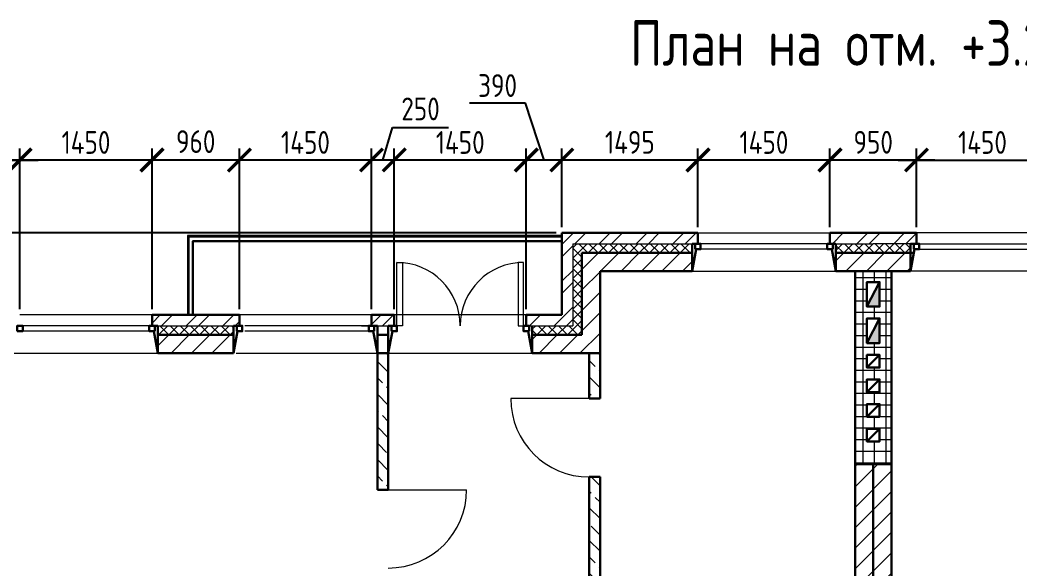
# Model space of a CAD drawing. Header units: millimetres. Extents: x -56498 to 234605, y -296269 to -29969.
# Drawn here: x 76212 to 87183, y -125870 to -119853 of the extents above; entities that cross this region are included whole.
import ezdxf
from ezdxf.enums import TextEntityAlignment as Align

# ---------------------------------------------------------------- set-up
doc = ezdxf.new("R2010")
doc.units = ezdxf.units.MM
doc.header["$LTSCALE"] = 100
doc.header["$PDMODE"] = 35
for name, color, linetype, lineweight in [('0.3', 7, 'Continuous', 30), ('Примітки 0.09', 200, 'Continuous', 9), ('Розміри 0.09', 5, 'Continuous', 9), ('Тонкі 0.18', 142, 'Continuous', 18), ('Штрихування 0.09', 253, 'Continuous', 9)]:
    doc.layers.add(name, color=color, linetype=linetype, lineweight=lineweight)
doc.styles.add('GOST 2.304', font='CS_Gost2304.shx')
doc.styles.add('SPDS', font='SPDS.shx', dxfattribs={"width": 0.9})
doc.dimstyles.new('SPDS', dxfattribs={"dimscale": 100, "dimtxt": 2.5, "dimasz": 2.5, "dimexe": 1.25, "dimexo": 0.625, "dimtad": 1, "dimrnd": 0.001, "dimtxsty": 'GOST 2.304', "dimblk": 'ARCHTICK', "dimcen": 2.5, "dimdle": 2, "dimadec": 0, "dimazin": 2, "dimtfac": 0.75, "dimtmove": 1, "dimatfit": 3, "dimfxl": 0, "dimtolj": 1, "dimarcsym": 0})
pattern_1 = [(45, (0, 0), (-202.055762724056, 202.055762724056), []), (45, (134.7039, 0), (-202.055762724056, 202.055762724056), [])]
pattern_2 = [(45, (0, 0), (-56.1266007566822, 56.12660075668221), []), (135, (0, 0), (-56.12660075668221, -56.1266007566822), [])]
pattern_3 = [(45, (0, 0), (-112.2532015133644, 112.2532015133644), [])]
pattern_4 = [(135, (0, 0), (-179.6051224213831, -179.605122421383), []), (135, (1.099764666451101e-14, 179.6052), (-179.6051224213831, -179.605122421383), [127, -63.5])]

# ---------------------------------------------------------------- blocks, each defined once
blk = doc.blocks.new('_ArchTick')
at = {"color": 0, "linetype": 'ByBlock', "const_width": 0.15}
blk.add_lwpolyline([(-0.5, -0.5), (0.5, 0.5)], dxfattribs=at)
blk = doc.blocks.new('*D169')
at = {"layer": 'Defpoints', "color": 0, "transparency": 16777216}
for p in [(76212.29159489927, -121390.3586469938), (74662.29039279306, -123090.3586469938), (76212.29159489927, -123090.3586469938)]:
    blk.add_point(p, dxfattribs=at)
at = {"layer": 'Розміри 0.09', "color": 0, "lineweight": -2, "transparency": 16777216}
for p, q in [((74662.29039279306, -123027.8586469938), (74662.29039279306, -121265.3586469938)), ((76212.29159489927, -123027.8586469938), (76212.29159489927, -121265.3586469938)), ((74462.29039279306, -121390.3586469938), (76412.29159489927, -121390.3586469938))]:
    blk.add_line(p, q, dxfattribs=at)
at = {"layer": 'Розміри 0.09', "color": 0, "lineweight": -2, "transparency": 16777216, "xscale": 250, "yscale": 250, "zscale": 250, "rotation": 180}
blk.add_blockref('_ArchTick', (74662.29039279306, -121390.3586469938), dxfattribs=at)
at = {"layer": 'Розміри 0.09', "color": 0, "lineweight": -2, "transparency": 16777216, "xscale": 250, "yscale": 250, "zscale": 250}
blk.add_blockref('_ArchTick', (76212.29159489927, -121390.3586469938), dxfattribs=at)
at = {"layer": 'Розміри 0.09', "color": 0, "transparency": 16777216, "insert": (75437.29099384617, -121197.6809774641), "char_height": 250, "attachment_point": 5, "style": 'GOST 2.304'}
blk.add_mtext('\\A1;1550', dxfattribs=at)
blk = doc.blocks.new('*D171')
at = {"layer": 'Defpoints', "color": 0, "transparency": 16777216}
for p in [(76212.29159489927, -121390.3586469938), (76212.29159489927, -123090.3586469938), (77662.2944782494, -123090.3586469938)]:
    blk.add_point(p, dxfattribs=at)
at = {"layer": 'Розміри 0.09', "color": 0, "lineweight": -2, "transparency": 16777216}
for p, q in [((76212.29159489927, -123027.8586469938), (76212.29159489927, -121265.3586469938)), ((77662.2944782494, -123027.8586469938), (77662.2944782494, -121265.3586469938)), ((77862.2944782494, -121390.3586469938), (76012.29159489927, -121390.3586469938))]:
    blk.add_line(p, q, dxfattribs=at)
at = {"layer": 'Розміри 0.09', "color": 0, "lineweight": -2, "transparency": 16777216, "xscale": 250, "yscale": 250, "zscale": 250, "rotation": 180}
blk.add_blockref('_ArchTick', (76212.29159489927, -121390.3586469938), dxfattribs=at)
at = {"layer": 'Розміри 0.09', "color": 0, "lineweight": -2, "transparency": 16777216, "xscale": 250, "yscale": 250, "zscale": 250}
blk.add_blockref('_ArchTick', (77662.2944782494, -121390.3586469938), dxfattribs=at)
at = {"layer": 'Розміри 0.09', "color": 0, "transparency": 16777216, "insert": (76937.29303657434, -121197.6809774641), "char_height": 250, "attachment_point": 5, "style": 'GOST 2.304'}
blk.add_mtext('\\A1;1450', dxfattribs=at)
blk = doc.blocks.new('*D172')
at = {"layer": 'Defpoints', "color": 0, "transparency": 16777216}
for p in [(83657.2908847507, -121390.3586469938), (83657.2908847507, -122190.3586469938), (85107.29088475068, -122190.3586469939)]:
    blk.add_point(p, dxfattribs=at)
at = {"layer": 'Розміри 0.09', "color": 0, "lineweight": -2, "transparency": 16777216}
for p, q in [((83657.2908847507, -122127.8586469938), (83657.2908847507, -121265.3586469938)), ((85107.29088475068, -122127.8586469939), (85107.29088475068, -121265.3586469938)), ((85307.29088475068, -121390.3586469938), (83457.2908847507, -121390.3586469938))]:
    blk.add_line(p, q, dxfattribs=at)
at = {"layer": 'Розміри 0.09', "color": 0, "lineweight": -2, "transparency": 16777216, "xscale": 250, "yscale": 250, "zscale": 250, "rotation": 180}
blk.add_blockref('_ArchTick', (83657.2908847507, -121390.3586469938), dxfattribs=at)
at = {"layer": 'Розміри 0.09', "color": 0, "lineweight": -2, "transparency": 16777216, "xscale": 250, "yscale": 250, "zscale": 250}
blk.add_blockref('_ArchTick', (85107.29088475068, -121390.3586469938), dxfattribs=at)
at = {"layer": 'Розміри 0.09', "color": 0, "transparency": 16777216, "insert": (84382.29088475069, -121197.6809774641), "char_height": 250, "attachment_point": 5, "style": 'GOST 2.304'}
blk.add_mtext('\\A1;1450', dxfattribs=at)
blk = doc.blocks.new('*D173')
at = {"layer": 'Defpoints', "color": 0, "transparency": 16777216}
for p in [(78622.288874962, -121390.3586469938), (78622.288874962, -123090.3586469938), (80072.288874962, -123090.3586469938)]:
    blk.add_point(p, dxfattribs=at)
at = {"layer": 'Розміри 0.09', "color": 0, "lineweight": -2, "transparency": 16777216}
for p, q in [((78622.288874962, -123027.8586469938), (78622.288874962, -121265.3586469938)), ((80072.288874962, -123027.8586469938), (80072.288874962, -121265.3586469938)), ((80272.288874962, -121390.3586469938), (78422.288874962, -121390.3586469938))]:
    blk.add_line(p, q, dxfattribs=at)
at = {"layer": 'Розміри 0.09', "color": 0, "lineweight": -2, "transparency": 16777216, "xscale": 250, "yscale": 250, "zscale": 250, "rotation": 180}
blk.add_blockref('_ArchTick', (78622.288874962, -121390.3586469938), dxfattribs=at)
at = {"layer": 'Розміри 0.09', "color": 0, "lineweight": -2, "transparency": 16777216, "xscale": 250, "yscale": 250, "zscale": 250}
blk.add_blockref('_ArchTick', (80072.288874962, -121390.3586469938), dxfattribs=at)
at = {"layer": 'Розміри 0.09', "color": 0, "transparency": 16777216, "insert": (79347.288874962, -121197.6809774641), "char_height": 250, "attachment_point": 5, "style": 'GOST 2.304'}
blk.add_mtext('\\A1;1450', dxfattribs=at)
blk = doc.blocks.new('*D174')
at = {"layer": 'Defpoints', "color": 0, "transparency": 16777216}
for p in [(80322.290392793, -121390.3586469938), (80322.290392793, -123090.3586469938), (81772.29039279303, -123090.3586469938)]:
    blk.add_point(p, dxfattribs=at)
at = {"layer": 'Розміри 0.09', "color": 0, "lineweight": -2, "transparency": 16777216}
for p, q in [((80322.290392793, -123027.8586469938), (80322.290392793, -121265.3586469938)), ((81772.29039279303, -123027.8586469938), (81772.29039279303, -121265.3586469938)), ((81972.29039279303, -121390.3586469938), (80122.290392793, -121390.3586469938))]:
    blk.add_line(p, q, dxfattribs=at)
at = {"layer": 'Розміри 0.09', "color": 0, "lineweight": -2, "transparency": 16777216, "xscale": 250, "yscale": 250, "zscale": 250, "rotation": 180}
blk.add_blockref('_ArchTick', (80322.290392793, -121390.3586469938), dxfattribs=at)
at = {"layer": 'Розміри 0.09', "color": 0, "lineweight": -2, "transparency": 16777216, "xscale": 250, "yscale": 250, "zscale": 250}
blk.add_blockref('_ArchTick', (81772.29039279303, -121390.3586469938), dxfattribs=at)
at = {"layer": 'Розміри 0.09', "color": 0, "transparency": 16777216, "insert": (81047.29039279302, -121197.6809774641), "char_height": 250, "attachment_point": 5, "style": 'GOST 2.304'}
blk.add_mtext('\\A1;1450', dxfattribs=at)
blk = doc.blocks.new('*D175')
at = {"layer": 'Defpoints', "color": 0, "transparency": 16777216}
for p in [(82162.29039279306, -121390.3586469938), (82162.29039279306, -122190.3586469938), (83657.2908847507, -122190.3586469938)]:
    blk.add_point(p, dxfattribs=at)
at = {"layer": 'Розміри 0.09', "color": 0, "lineweight": -2, "transparency": 16777216}
for p, q in [((82162.29039279306, -122127.8586469938), (82162.29039279306, -121265.3586469938)), ((83657.2908847507, -122127.8586469938), (83657.2908847507, -121265.3586469938)), ((83857.2908847507, -121390.3586469938), (81962.29039279306, -121390.3586469938))]:
    blk.add_line(p, q, dxfattribs=at)
at = {"layer": 'Розміри 0.09', "color": 0, "lineweight": -2, "transparency": 16777216, "xscale": 250, "yscale": 250, "zscale": 250, "rotation": 180}
blk.add_blockref('_ArchTick', (82162.29039279306, -121390.3586469938), dxfattribs=at)
at = {"layer": 'Розміри 0.09', "color": 0, "lineweight": -2, "transparency": 16777216, "xscale": 250, "yscale": 250, "zscale": 250}
blk.add_blockref('_ArchTick', (83657.2908847507, -121390.3586469938), dxfattribs=at)
at = {"layer": 'Розміри 0.09', "color": 0, "transparency": 16777216, "insert": (82909.79063877188, -121195.6243950253), "char_height": 250, "attachment_point": 5, "style": 'GOST 2.304'}
blk.add_mtext('\\A1;1495', dxfattribs=at)
blk = doc.blocks.new('*D176')
at = {"layer": 'Defpoints', "color": 0, "transparency": 16777216}
for p in [(81772.29039279303, -121390.3586469938), (82162.29039279306, -122190.3586469938), (81772.29039279303, -123090.3586469938)]:
    blk.add_point(p, dxfattribs=at)
at = {"layer": 'Розміри 0.09', "color": 0, "lineweight": -2, "transparency": 16777216}
for p, q in [((81763.10385478822, -120767.5609107733), (81150.60385478822, -120767.5609107733)), ((81967.29039279305, -121390.3586469938), (81763.10385478822, -120767.5609107733)), ((81772.29039279303, -123027.8586469938), (81772.29039279303, -121265.3586469938)), ((82162.29039279306, -122127.8586469938), (82162.29039279306, -121265.3586469938)), ((82362.29039279306, -121390.3586469938), (81572.29039279303, -121390.3586469938))]:
    blk.add_line(p, q, dxfattribs=at)
at = {"layer": 'Розміри 0.09', "color": 0, "lineweight": -2, "transparency": 16777216, "xscale": 250, "yscale": 250, "zscale": 250, "rotation": 180}
blk.add_blockref('_ArchTick', (81772.29039279303, -121390.3586469938), dxfattribs=at)
at = {"layer": 'Розміри 0.09', "color": 0, "lineweight": -2, "transparency": 16777216, "xscale": 250, "yscale": 250, "zscale": 250}
blk.add_blockref('_ArchTick', (82162.29039279306, -121390.3586469938), dxfattribs=at)
at = {"layer": 'Розміри 0.09', "color": 0, "transparency": 16777216, "insert": (81456.85385478822, -120572.8266588048), "char_height": 250, "attachment_point": 5, "style": 'GOST 2.304'}
blk.add_mtext('\\A1;390', dxfattribs=at)
blk = doc.blocks.new('*D177')
at = {"layer": 'Defpoints', "color": 0, "transparency": 16777216}
for p in [(77662.2944782494, -121390.3586469938), (77662.2944782494, -123090.3586469938), (78622.288874962, -123090.3586469938)]:
    blk.add_point(p, dxfattribs=at)
at = {"layer": 'Розміри 0.09', "color": 0, "lineweight": -2, "transparency": 16777216}
for p, q in [((77662.2944782494, -123027.8586469938), (77662.2944782494, -121265.3586469938)), ((78622.288874962, -123027.8586469938), (78622.288874962, -121265.3586469938)), ((78822.288874962, -121390.3586469938), (77462.2944782494, -121390.3586469938))]:
    blk.add_line(p, q, dxfattribs=at)
at = {"layer": 'Розміри 0.09', "color": 0, "lineweight": -2, "transparency": 16777216, "xscale": 250, "yscale": 250, "zscale": 250, "rotation": 180}
blk.add_blockref('_ArchTick', (77662.2944782494, -121390.3586469938), dxfattribs=at)
at = {"layer": 'Розміри 0.09', "color": 0, "lineweight": -2, "transparency": 16777216, "xscale": 250, "yscale": 250, "zscale": 250}
blk.add_blockref('_ArchTick', (78622.288874962, -121390.3586469938), dxfattribs=at)
at = {"layer": 'Розміри 0.09', "color": 0, "transparency": 16777216, "insert": (78142.2916766057, -121188.3901430567), "char_height": 250, "attachment_point": 5, "style": 'GOST 2.304'}
blk.add_mtext('\\A1;960', dxfattribs=at)
blk = doc.blocks.new('*D180')
at = {"layer": 'Defpoints', "color": 0, "transparency": 16777216}
for p in [(73223.290392793, -122190.3586469938), (82162.29039279306, -122190.3586469938), (74662.29039279306, -123090.3586469938)]:
    blk.add_point(p, dxfattribs=at)
at = {"layer": 'Розміри 0.09', "color": 0, "lineweight": -2, "transparency": 16777216}
for p, q in [((73223.290392793, -123290.3586469938), (73223.290392793, -121990.3586469938)), ((82099.79039279306, -122190.3586469938), (73098.290392793, -122190.3586469938)), ((74599.79039279306, -123090.3586469938), (73098.290392793, -123090.3586469938))]:
    blk.add_line(p, q, dxfattribs=at)
at = {"layer": 'Розміри 0.09', "color": 0, "lineweight": -2, "transparency": 16777216, "xscale": 250, "yscale": 250, "zscale": 250}
for p, rotation in [((73223.290392793, -122190.3586469938), 90), ((73223.290392793, -123090.3586469938), 270)]:
    blk.add_blockref('_ArchTick', p, dxfattribs=dict(at, rotation=rotation))
at = {"layer": 'Розміри 0.09', "color": 0, "transparency": 16777216, "insert": (73028.55614082451, -122640.3586469937), "char_height": 250, "attachment_point": 5, "rotation": 90, "style": 'GOST 2.304'}
blk.add_mtext('\\A1;900', dxfattribs=at)
blk = doc.blocks.new('*D187')
at = {"layer": 'Defpoints', "color": 0, "transparency": 16777216}
for p in [(85107.29088475068, -121390.3586469938), (85107.29088475068, -122190.3586469939), (86057.28990083539, -122190.3586469938)]:
    blk.add_point(p, dxfattribs=at)
at = {"layer": 'Розміри 0.09', "color": 0, "lineweight": -2, "transparency": 16777216}
for p, q in [((85107.29088475068, -122127.8586469939), (85107.29088475068, -121265.3586469938)), ((86057.28990083539, -122127.8586469938), (86057.28990083539, -121265.3586469938)), ((86257.28990083539, -121390.3586469938), (84907.29088475068, -121390.3586469938))]:
    blk.add_line(p, q, dxfattribs=at)
at = {"layer": 'Розміри 0.09', "color": 0, "lineweight": -2, "transparency": 16777216, "xscale": 250, "yscale": 250, "zscale": 250, "rotation": 180}
blk.add_blockref('_ArchTick', (85107.29088475068, -121390.3586469938), dxfattribs=at)
at = {"layer": 'Розміри 0.09', "color": 0, "lineweight": -2, "transparency": 16777216, "xscale": 250, "yscale": 250, "zscale": 250}
blk.add_blockref('_ArchTick', (86057.28990083539, -121390.3586469938), dxfattribs=at)
at = {"layer": 'Розміри 0.09', "color": 0, "transparency": 16777216, "insert": (85582.29039279303, -121195.6243950253), "char_height": 250, "attachment_point": 5, "style": 'GOST 2.304'}
blk.add_mtext('\\A1;950', dxfattribs=at)
blk = doc.blocks.new('*D142')
at = {"layer": 'Defpoints', "color": 0, "transparency": 16777216}
for p in [(80072.288874962, -121390.3586469938), (80072.288874962, -123090.3586469938), (80322.290392793, -123090.3586469938)]:
    blk.add_point(p, dxfattribs=at)
at = {"layer": 'Розміри 0.09', "color": 0, "lineweight": -2, "transparency": 16777216}
for p, q in [((80197.2896338775, -121390.3586469938), (80304.87270835845, -121031.7483987239)), ((80304.87270835845, -121031.7483987239), (80917.37270835845, -121031.7483987239)), ((80072.288874962, -123027.8586469938), (80072.288874962, -121265.3586469938)), ((80322.290392793, -123027.8586469938), (80322.290392793, -121265.3586469938)), ((80522.290392793, -121390.3586469938), (79872.288874962, -121390.3586469938))]:
    blk.add_line(p, q, dxfattribs=at)
at = {"layer": 'Розміри 0.09', "color": 0, "lineweight": -2, "transparency": 16777216, "xscale": 250, "yscale": 250, "zscale": 250, "rotation": 180}
blk.add_blockref('_ArchTick', (80072.288874962, -121390.3586469938), dxfattribs=at)
at = {"layer": 'Розміри 0.09', "color": 0, "lineweight": -2, "transparency": 16777216, "xscale": 250, "yscale": 250, "zscale": 250}
blk.add_blockref('_ArchTick', (80322.290392793, -121390.3586469938), dxfattribs=at)
at = {"layer": 'Розміри 0.09', "color": 0, "transparency": 16777216, "insert": (80611.12270835845, -120829.3881504541), "char_height": 250, "attachment_point": 5, "style": 'GOST 2.304'}
blk.add_mtext('\\A1;250', dxfattribs=at)
blk = doc.blocks.new('*D141')
at = {"layer": 'Defpoints', "color": 0, "transparency": 16777216}
for p in [(87507.28990083536, -121390.3586469938), (86057.28990083539, -122190.3586469939), (87507.28990083536, -122190.3586469938)]:
    blk.add_point(p, dxfattribs=at)
at = {"layer": 'Розміри 0.09', "color": 0, "lineweight": -2, "transparency": 16777216}
for p, q in [((86057.28990083539, -122127.8586469939), (86057.28990083539, -121265.3586469938)), ((87507.28990083536, -122127.8586469938), (87507.28990083536, -121265.3586469938)), ((85857.28990083539, -121390.3586469938), (87707.28990083536, -121390.3586469938))]:
    blk.add_line(p, q, dxfattribs=at)
at = {"layer": 'Розміри 0.09', "color": 0, "lineweight": -2, "transparency": 16777216, "xscale": 250, "yscale": 250, "zscale": 250, "rotation": 180}
blk.add_blockref('_ArchTick', (86057.28990083539, -121390.3586469938), dxfattribs=at)
at = {"layer": 'Розміри 0.09', "color": 0, "lineweight": -2, "transparency": 16777216, "xscale": 250, "yscale": 250, "zscale": 250}
blk.add_blockref('_ArchTick', (87507.28990083536, -121390.3586469938), dxfattribs=at)
at = {"layer": 'Розміри 0.09', "color": 0, "transparency": 16777216, "insert": (86782.28990083537, -121197.6809774641), "char_height": 250, "attachment_point": 5, "style": 'GOST 2.304'}
blk.add_mtext('\\A1;1450', dxfattribs=at)

msp = doc.modelspace()

# ---------------------------------------------------------------- hatches: boundary and pattern name
at = {"layer": '0.3'}
h = msp.add_hatch(color=256, dxfattribs=at)
h.paths.add_polyline_path([(85652.29039261333, -122730.3586469938), (85582.29039279303, -122865.3586466472), (85582.29039279303, -123000.3586469938), (85652.29039261333, -123000.3586469938)])
h.paths.add_polyline_path([(85582.29039279305, -122865.3586466472), (85512.29039261333, -123000.3586469938), (85582.29039279303, -123000.3586469938)])
h = msp.add_hatch(color=256, dxfattribs=at)
h.paths.add_polyline_path([(85652.29039261333, -123130.3586469938), (85582.29039279303, -123265.3586466472), (85582.29039279303, -123400.3586469938), (85652.29039261333, -123400.3586469938)])
h.paths.add_polyline_path([(85582.29039279305, -123265.3586466472), (85512.29039261333, -123400.3586469938), (85582.29039279303, -123400.3586469938)])
at = {"layer": 'Штрихування 0.09'}
h = msp.add_hatch(dxfattribs=at)
h.set_pattern_fill('ANSI32', color=256, scale=30, style=0)
h.set_pattern_definition(pattern_1)
h.paths.add_polyline_path([(82282.29039279303, -122310.3586469938), (83592.29088475076, -122310.3586469938), (83657.2908847507, -122310.3586469938), (83657.2908847507, -122190.3586469937), (82162.29039279307, -122190.3586469938), (82162.29039279303, -123090.3586469938), (81772.29039279303, -123090.3586469938), (81772.29039279303, -123210.3586469938), (81802.29039279303, -123210.3586469938), (82282.29039279303, -123210.3586469938)])
h = msp.add_hatch(dxfattribs=at)
h.set_pattern_fill('ANSI32', color=256, scale=30, style=0)
h.set_pattern_definition(pattern_1)
h.paths.add_polyline_path([(86057.28990083539, -122190.3586469938), (85582.29039279303, -122190.3586469938), (85107.29088475068, -122190.3586469938), (85107.29088475068, -122310.3586469938), (85137.2908847507, -122310.3586469938), (85172.29088475068, -122310.3586469938), (85582.29039279303, -122310.3586469938), (86057.28990083539, -122310.3586469938)])
h = msp.add_hatch(dxfattribs=at)
h.set_pattern_fill('ANSI37', color=256, scale=25, style=0)
h.set_pattern_definition(pattern_2)
h.paths.add_polyline_path([(82382.29039279302, -122410.3586469938), (83592.29088475075, -122410.3586469938), (83592.29088475078, -122310.3586469938), (82282.29039279303, -122310.3586469937), (82282.29039279303, -123210.3586469938), (81837.29039278986, -123210.3586469937), (81837.29039278987, -123310.3586469938), (82382.290392793, -123310.3586469938)])
h = msp.add_hatch(dxfattribs=at)
h.set_pattern_fill('ANSI37', color=256, scale=25, style=0)
h.set_pattern_definition(pattern_2)
h.paths.add_polyline_path([(85992.2899008354, -122310.3586469938), (85582.29039279303, -122310.3586469938), (85172.29088475068, -122310.3586469938), (85172.29088475068, -122410.3586469937), (85582.29039279303, -122410.3586469938), (85992.28990083539, -122410.3586469937)])
h = msp.add_hatch(dxfattribs=at)
h.set_pattern_fill('ANSI31', color=256, scale=50, style=0)
h.set_pattern_definition(pattern_3)
h.paths.add_polyline_path([(82582.29039279303, -122610.3586469938), (83592.2908847507, -122610.3586469938), (83592.29088475075, -122410.3586469938), (82382.29039279303, -122410.3586469938), (82382.29039279302, -123310.3586469938), (81837.29039278986, -123310.3586469938), (81837.29039278984, -123510.3586469938), (82582.29039279303, -123510.3586469938)])
h = msp.add_hatch(dxfattribs=at)
h.set_pattern_fill('ANSI31', color=256, scale=50, style=0)
h.set_pattern_definition(pattern_3)
h.paths.add_polyline_path([(85992.28990083539, -122410.3586469938), (85582.29039279303, -122410.3586469938), (85172.29088475068, -122410.3586469937), (85172.29088475066, -122610.3586469938), (85382.290392793, -122610.3586469938), (85782.29039279303, -122610.3586469938), (85992.2899008354, -122610.3586469938)])
h = msp.add_hatch(dxfattribs=at)
h.set_pattern_fill('NET', color=256, scale=40, style=0)
h.set_pattern_definition([(0, (0, 0), (0, 127), []), (90, (0, 0), (-127, 7.776507174585691e-15), [])])
h.paths.add_polyline_path([(85782.29039279303, -122610.3586469938), (85382.29039279303, -122610.3586469937), (85382.29039279303, -124730.3586469938), (85782.29039279303, -124730.3586469937)])
h.paths.add_polyline_path([(85652.29039261336, -123400.3586469938), (85512.29039261333, -123400.3586469938), (85512.29039261333, -123130.3586469938), (85652.29039261333, -123130.3586469938)], flags=16)
h.paths.add_polyline_path([(85652.29039261333, -123530.3586469938), (85652.29039261333, -123670.3586469938), (85512.29039261333, -123670.3586469938), (85512.29039261333, -123530.3586469938)], flags=16)
h.paths.add_polyline_path([(85652.29039261333, -123800.3586469938), (85652.29039261333, -123940.3586469938), (85512.29039261333, -123940.3586469938), (85512.29039261333, -123800.3586469938)], flags=16)
h.paths.add_polyline_path([(85652.29039261331, -123000.3586469938), (85512.29039261333, -123000.3586469938), (85512.29039261333, -122730.3586469938), (85652.29039261333, -122730.3586469938)], flags=16)
h.paths.add_polyline_path([(85652.29039261333, -124070.3586469938), (85652.29039261333, -124210.3586469938), (85512.29039261333, -124210.3586469938), (85512.29039261333, -124070.3586469938)], flags=16)
h.paths.add_polyline_path([(85652.29039261333, -124340.3586469936), (85652.29039261333, -124480.3586469938), (85512.29039261333, -124480.3586469938), (85512.29039261333, -124340.3586469938)], flags=16)
h = msp.add_hatch(dxfattribs=at)
h.set_pattern_fill('ANSI32', color=256, scale=30, style=0)
h.set_pattern_definition(pattern_1)
h.paths.add_polyline_path([(78622.288874962, -123090.3586469938), (77662.2944782494, -123090.3586469938), (77662.2944782494, -123210.3586469938), (77692.29447824943, -123210.3586469938), (77727.2944782494, -123210.3586469938), (78602.290392793, -123210.3586469938), (78622.28887496202, -123210.3586469938)])
h = msp.add_hatch(dxfattribs=at)
h.set_pattern_fill('ANSI32', color=256, scale=30, style=0)
h.set_pattern_definition(pattern_1)
h.paths.add_polyline_path([(80322.290392793, -123090.3586469938), (80072.288874962, -123090.3586469938), (80072.28887496202, -123210.3586469938), (80102.288874962, -123210.3586469938), (80137.288874962, -123210.3586469938), (80322.290392793, -123210.3586469938)])
h = msp.add_hatch(dxfattribs=at)
h.set_pattern_fill('ANSI37', color=256, scale=25, style=0)
h.set_pattern_definition(pattern_2)
h.paths.add_polyline_path([(78557.28887496203, -123210.3586469938), (77727.2944782494, -123210.3586469938), (77727.2944782494, -123310.3586469938), (78557.28887496202, -123310.3586469937)])
h = msp.add_hatch(dxfattribs=at)
h.set_pattern_fill('ANSI31', color=256, scale=50, style=0)
h.set_pattern_definition(pattern_3)
h.paths.add_polyline_path([(78557.28887496202, -123310.3586469937), (77727.2944782494, -123310.3586469937), (77727.2944782494, -123510.3586469938), (78557.288874962, -123510.3586469938)])
h = msp.add_hatch(dxfattribs=at)
h.set_pattern_fill('ANSI33', color=256, scale=40, angle=90, style=0)
h.set_pattern_definition(pattern_4)
h.paths.add_polyline_path([(80257.25874094435, -123510.3586469937), (80137.25874094534, -123510.3586469937), (80137.25874094518, -125010.3586469937), (80257.25874094469, -125010.3586469937)])
h = msp.add_hatch(dxfattribs=at)
h.set_pattern_fill('ANSI33', color=256, scale=40, angle=90, style=0)
h.set_pattern_definition(pattern_4)
h.paths.add_polyline_path([(82582.2587409444, -123510.3586469938), (82462.25874094537, -123510.3586469938), (82462.25874094533, -124010.3586469938), (82582.26300669218, -124010.3586469938)])
h = msp.add_hatch(dxfattribs=at)
h.set_pattern_fill('ANSI31', color=256, scale=50, style=0)
h.set_pattern_definition(pattern_3)
h.paths.add_polyline_path([(85782.29039279303, -124730.3586469937), (85582.29039279303, -124730.3586469938), (85582.29039279302, -126520.3586469936), (85782.29039279303, -126520.3586469937)])
h.paths.add_polyline_path([(85582.29039279303, -124730.3586469938), (85382.29039279303, -124730.3586469937), (85382.29039279303, -126520.3586469936), (85582.29039279303, -126520.3586469937)])
h = msp.add_hatch(dxfattribs=at)
h.set_pattern_fill('ANSI33', color=256, scale=40, angle=90, style=0)
h.set_pattern_definition(pattern_4)
h.paths.add_polyline_path([(85382.29039279303, -127220.3586469937), (84518.29039279296, -127220.3586469937), (84491.29039279293, -127310.3586469938), (85382.29039279303, -127310.3586469938)])
h.paths.add_polyline_path([(85382.29039279303, -127310.3586469938), (84491.29039279294, -127310.3586469938), (84485.29039279296, -127330.3586469937), (85382.29039279303, -127330.3586469938)])
h.paths.add_polyline_path([(84491.29039279296, -127310.3586469938), (84341.29039279296, -127310.3586469938), (84332.29039279296, -127340.3586469938), (84482.29039279293, -127340.3586469938)])
h.paths.add_polyline_path([(84518.29039279296, -127220.3586469938), (84368.29039279296, -127220.3586469938), (84341.29039279294, -127310.3586469937), (84491.29039279294, -127310.3586469937)])
h.paths.add_polyline_path([(82582.27034377845, -124870.3586469938), (82462.25874094524, -124870.3586469938), (82462.258740945, -126940.3269951454), (82852.29039279322, -127330.3586469936), (84335.29039279296, -127330.3586469937), (84368.29039279296, -127220.3586469937), (82911.9960202783, -127220.3586469939), (82582.28757988712, -126890.6502066027)])

# ---------------------------------------------------------------- linework, layer by layer
at = {"layer": '0.3'}
for p, q in [((82162.29039279306, -122190.3586469938), (82162.29039279303, -123090.3586469938)), ((82162.29039279306, -122190.3586469938), (83657.29088475068, -122190.3586469938)), ((83657.2908847507, -122190.3586469938), (83657.2908847507, -122310.3586469938)), ((85107.2908847507, -122190.3586469938), (85582.29039279303, -122190.3586469938)), ((85107.29088475068, -122190.3586469938), (85107.29088475068, -122310.3586469938)), ((86057.28990083539, -122190.3586469938), (85582.29039279303, -122190.3586469938)), ((86057.28990083539, -122190.3586469938), (86057.28990083539, -122310.3586469938)), ((83592.2908847507, -122610.3586469938), (83592.29088475076, -122310.3586469938)), ((83592.2908847507, -122310.3586469938), (83657.2908847507, -122310.3586469938)), ((85172.29088475068, -122310.3586469938), (85107.2908847507, -122310.3586469938)), ((85172.29088475068, -122610.3586469937), (85172.29088475068, -122310.3586469938)), ((85992.28990083539, -122610.3586469937), (85992.28990083539, -122310.3586469938)), ((85992.28990083539, -122310.3586469938), (86057.28990083536, -122310.3586469938)), ((82382.29039279303, -122410.3586469938), (82382.290392793, -123310.3586469938)), ((82382.29039279303, -122410.3586469938), (83592.29088475076, -122410.3586469938)), ((83637.2908847507, -122370.3586469938), (83592.2908847507, -122610.3586469938)), ((85127.2908847507, -122370.3586469938), (85172.29088475068, -122610.3586469937)), ((85172.3162787812, -122410.3586469937), (85582.29039279303, -122410.3586469938)), ((86029.78990083536, -122410.3586469938), (85582.29039279303, -122410.3586469938)), ((86037.28990083536, -122370.3586469938), (85992.28990083539, -122610.3586469937)), ((82582.29039279303, -122610.3586469938), (82582.29039279303, -123510.3586469938)), ((82582.29039279303, -122610.3586469938), (83592.29088475074, -122610.3586469938)), ((85172.31627878123, -122610.3586469938), (85382.290392793, -122610.3586469938)), ((85382.29039279303, -129410.3586469938), (85382.29039279303, -122610.3586469938)), ((85782.29039279303, -122610.3586469938), (85382.29039279303, -122610.3586469938)), ((85782.29039279303, -129410.3586469938), (85782.29039279303, -122610.3586469938)), ((85992.28990083536, -122610.3586469938), (85782.29039279306, -122610.3586469938)), ((77662.2944782494, -123090.3586469938), (78622.288874962, -123090.3586469938)), ((77662.2944782494, -123090.3586469938), (77662.2944782494, -123210.3586469938)), ((78622.288874962, -123090.3586469938), (78622.288874962, -123210.3586469938)), ((80072.288874962, -123090.3586469938), (80322.290392793, -123090.3586469938)), ((80072.288874962, -123090.3586469938), (80072.288874962, -123210.3586469938)), ((80322.290392793, -123090.3586469938), (80322.290392793, -123210.3586469938)), ((81772.29039279303, -123090.3586469938), (81772.29039279303, -123210.3586469938)), ((81772.29039279303, -123090.3586469938), (82162.29039279303, -123090.3586469938)), ((77727.2944782494, -123210.3586469938), (77662.29447824943, -123210.3586469938)), ((77682.29447824943, -123270.3586469938), (77727.2944782494, -123510.3586469938)), ((77727.2944782494, -123510.3586469938), (77727.2944782494, -123210.3586469938)), ((77727.2944782494, -123310.3586469938), (78557.28887496202, -123310.3586469937)), ((78557.288874962, -123510.3586469938), (78557.28887496203, -123210.3586469938)), ((78557.288874962, -123210.3586469938), (78622.288874962, -123210.3586469938)), ((78602.288874962, -123270.3586469938), (78557.288874962, -123510.3586469938)), ((80137.288874962, -123210.3586469938), (80072.288874962, -123210.3586469938)), ((80092.288874962, -123270.3586469938), (80137.288874962, -123510.3586469938)), ((80137.288874962, -123510.3586469938), (80137.288874962, -123210.3586469938)), ((80137.288874962, -123310.3586469937), (80257.25874094128, -123310.3586469936)), ((80257.290392793, -123510.3586469937), (80257.29039279303, -123210.3586469937)), ((80257.290392793, -123210.3586469938), (80322.290392793, -123210.3586469938)), ((80302.290392793, -123270.3586469938), (80257.290392793, -123510.3586469937)), ((81792.29039278989, -123270.3586469938), (81837.29039278989, -123510.3586469937)), ((81837.29039278986, -123510.3586469937), (81837.29039278986, -123210.3586469938)), ((81837.29039278986, -123310.3586469938), (82382.290392793, -123310.3586469938)), ((77727.2944782494, -123510.3586469938), (78557.28887496199, -123510.3586469938)), ((80137.2587409452, -125010.3586469937), (80137.25874094534, -123510.3586469938)), ((80137.28887496202, -123510.3586469937), (80257.25874094125, -123510.3586469937)), ((80257.25874094469, -125010.3586469937), (80257.25874094435, -123510.3586469938)), ((81837.29039278986, -123510.3586469938), (82582.29039279303, -123510.3586469938)), ((82462.25874094531, -124010.3586469938), (82462.25874094537, -123510.3586469938)), ((82582.2630066922, -124010.3586469938), (82582.25874094438, -123510.3586469938)), ((82462.25874094537, -124010.3586469938), (82582.25874094549, -124010.3586469938)), ((85382.29039279303, -124730.3586469938), (85782.29039279303, -124730.3586469938)), ((85582.29039279303, -126520.3586469936), (85582.29039279303, -124730.3586469938)), ((82462.258740945, -126940.3269951454), (82462.25874094522, -124870.3586469938)), ((82462.25874094534, -124870.3586469938), (82582.25874094546, -124870.3586469938)), ((82582.28757988714, -126890.6502066028), (82582.27034377845, -124870.3586469153)), ((80137.25874094114, -125010.3586469937), (80257.25874094125, -125010.3586469937))]:
    msp.add_line(p, q, dxfattribs=at)
for points in [[(82162.29039279305, -122230.3586469938), (78062.29039279305, -122230.3586469938), (78062.29039279305, -123090.3586469938)], [(82162.29039279305, -122280.3586469938), (78112.29039279305, -122280.3586469938), (78112.29039279305, -123090.3586469938)], [(85512.29039261333, -123000.3586469938), (85512.29039261333, -122730.3586469938), (85652.29039261333, -122730.3586469938), (85512.29039261333, -123000.3586469938), (85652.29039261333, -123000.3586469938), (85652.29039261333, -122730.3586469938)], [(85512.29039261333, -123400.3586469938), (85512.29039261333, -123130.3586469938), (85652.29039261333, -123130.3586469938), (85512.29039261333, -123400.3586469938), (85652.29039261333, -123400.3586469938), (85652.29039261333, -123130.3586469938)], [(85512.29039261333, -123670.3586469938), (85512.29039261333, -123530.3586469938), (85652.29039261333, -123530.3586469938), (85512.29039261333, -123670.3586469938), (85652.29039261333, -123670.3586469938), (85652.29039261333, -123530.3586469938)], [(85512.29039261333, -123940.3586469938), (85512.29039261333, -123800.3586469938), (85652.29039261333, -123800.3586469938), (85512.29039261333, -123940.3586469938), (85652.29039261333, -123940.3586469938), (85652.29039261333, -123800.3586469938)], [(85512.29039261333, -124210.3586469938), (85512.29039261333, -124070.3586469938), (85652.29039261333, -124070.3586469938), (85512.29039261333, -124210.3586469938), (85652.29039261333, -124210.3586469938), (85652.29039261333, -124070.3586469938)], [(85512.29039261333, -124480.3586469938), (85512.29039261333, -124340.3586469938), (85652.29039261333, -124340.3586469938), (85512.29039261333, -124480.3586469938), (85652.29039261333, -124480.3586469938), (85652.29039261333, -124340.3586469938)]]:
    msp.add_lwpolyline(points, dxfattribs=at)
for points in [[(83627.2908847507, -122370.3586469938), (83627.2908847507, -122310.3586469938), (83687.2908847507, -122310.3586469938), (83687.2908847507, -122370.3586469938)], [(85137.2908847507, -122370.3586469938), (85137.2908847507, -122310.3586469938), (85077.2908847507, -122310.3586469938), (85077.2908847507, -122370.3586469938)], [(86027.28990083536, -122370.3586469938), (86027.28990083536, -122310.3586469938), (86087.28990083536, -122310.3586469938), (86087.28990083536, -122370.3586469938)], [(76182.29159489924, -123270.3586469938), (76182.29159489924, -123210.3586469938), (76242.29159489924, -123210.3586469938), (76242.29159489924, -123270.3586469938)], [(77692.29447824943, -123270.3586469938), (77692.29447824943, -123210.3586469938), (77632.29447824943, -123210.3586469938), (77632.29447824943, -123270.3586469938)], [(78592.288874962, -123270.3586469938), (78592.288874962, -123210.3586469938), (78652.288874962, -123210.3586469938), (78652.288874962, -123270.3586469938)], [(80102.288874962, -123270.3586469938), (80102.288874962, -123210.3586469938), (80042.288874962, -123210.3586469938), (80042.288874962, -123270.3586469938)], [(80292.290392793, -123270.3586469938), (80292.290392793, -123210.3586469938), (80352.290392793, -123210.3586469938), (80352.290392793, -123270.3586469938)], [(81802.29039279303, -123270.3586469938), (81802.29039279303, -123210.3586469938), (81742.29039279303, -123210.3586469938), (81742.29039279303, -123270.3586469938)]]:
    msp.add_lwpolyline(points, close=True, dxfattribs=at)
at = {"layer": 'Тонкі 0.18'}
for p, q in [((83657.29088475068, -122190.3586469938), (85107.29088475068, -122190.3586469938)), ((87507.28990083539, -122190.3586469938), (86057.28990083539, -122190.3586469938)), ((82282.29039279303, -122310.3586469938), (82282.29039279303, -123210.3586469938)), ((82282.29039279303, -122310.3586469938), (83592.29088475076, -122310.3586469938)), ((85077.2908847507, -122310.3586469938), (83687.2908847507, -122310.3586469938)), ((85077.2908847507, -122310.3586469938), (85582.29039279303, -122310.3586469938)), ((86087.28990083536, -122310.3586469938), (85582.29039279303, -122310.3586469938)), ((86087.28990083536, -122310.3586469938), (87477.28990083536, -122310.3586469938)), ((85077.2908847507, -122370.3586469938), (83687.2908847507, -122370.3586469938)), ((86087.28990083536, -122370.3586469938), (87477.28990083536, -122370.3586469938)), ((83592.29088475074, -122610.3586469938), (85172.29088475065, -122610.3586469938)), ((87572.28990083533, -122610.3586469938), (85992.28990083541, -122610.3586469938)), ((77662.2944782494, -123090.3586469938), (76212.29159489927, -123090.3586469938)), ((80072.288874962, -123090.3586469938), (78622.288874962, -123090.3586469938)), ((77632.29447824943, -123210.3586469938), (76242.29159489924, -123210.3586469938)), ((77632.29447824943, -123270.3586469938), (76242.29159489924, -123270.3586469938)), ((77667.290392793, -123210.3586469938), (78602.290392793, -123210.3586469938)), ((80042.288874962, -123210.3586469938), (78682.288874962, -123210.3586469938)), ((80042.288874962, -123270.3586469938), (78682.288874962, -123270.3586469938)), ((79962.290392793, -123210.3586469938), (80352.290392793, -123210.3586469938)), ((81712.290392793, -123210.3586469938), (81807.33416841438, -123210.3586469938)), ((81802.29039279303, -123210.3586469938), (82282.29039279303, -123210.3586469938)), ((76147.29159489927, -123510.3586469938), (77727.29447824943, -123510.3586469938)), ((78587.288874962, -123510.3586469938), (80137.288874962, -123510.3586469938)), ((82462.25874094194, -124010.3586469938), (81602.25874094194, -124010.3586469937)), ((80257.25874094469, -125010.3586469937), (81117.25874094469, -125010.3586469936))]:
    msp.add_line(p, q, dxfattribs=at)
msp.add_lwpolyline([(82162.29039279305, -122220.3586469938), (78052.29039279305, -122220.3586469938), (78052.29039279305, -123090.3586469938)], dxfattribs=at)
for centre, start, end in [((82462.25874094194, -124010.3586469936), 180, 270), ((80257.25874094469, -125010.3586469934), 270, 0)]:
    msp.add_arc(centre, 860, start, end, dxfattribs=at)
at = {"layer": 'Штрихування 0.09'}
for p, q in [((81772.29039278986, -123090.3586469938), (80322.29039279303, -123090.3586469938)), ((80257.29039279303, -123510.3586469937), (81837.29039278986, -123510.3586469937))]:
    msp.add_line(p, q, dxfattribs=at)
for points in [[(80352.29039279299, -123210.3586469938), (80352.29039279299, -122515.3586469953), (80412.29039279303, -122515.3586469953), (80412.29039279303, -123210.3586469938)], [(81742.2903927899, -123210.3586469938), (81742.2903927899, -122515.3586469953), (81682.29039278986, -122515.3586469953), (81682.29039278986, -123210.3586469938)]]:
    msp.add_lwpolyline(points, close=True, dxfattribs=at)
for centre, start, end in [((80352.290392793, -123210.3586469938), 0, 90), ((81742.29039278989, -123210.3586469938), 90, 180)]:
    msp.add_arc(centre, 694.999999998443, start, end, dxfattribs=at)

# ---------------------------------------------------------------- texts
at = {"layer": 'Примітки 0.09', "style": 'SPDS'}
msp.add_text('План на отм. +3.200', height=500, dxfattribs=at).set_placement((85480.50653961538, -120356.2412131954), align=Align.CENTER)

# ---------------------------------------------------------------- dimensions: what is measured, and where the dimension line sits
at = {"layer": 'Розміри 0.09'}
dim = msp.add_linear_dim(base=(81772.29039279303, -121390.3586469938), p1=(82162.29039279306, -122190.3586469938), p2=(81772.29039279303, -123090.3586469938), text='390', dimstyle='SPDS', override={"dimlfac": 1, "dimtxsty": 'GOST 2.304', "dimblk1": 'ArchTick', "dimblk2": 'ArchTick', "dimsah": 1, "dimtolj": 1}, dxfattribs=at)
dim.commit()
dim.dimension.update_dxf_attribs({"geometry": '*D176', "text_midpoint": (81700.60385478822, -120767.5609107733), "dimtype": 160})
for base, p1, p2, picture, middle in [((80072.288874962, -121390.3586469938), (80322.290392793, -123090.3586469938), (80072.288874962, -123090.3586469938), '*D142', (80367.37270835845, -120829.3881504541)), ((76212.29159489927, -121390.3586469938), (74662.29039279306, -123090.3586469938), (76212.29159489927, -123090.3586469938), '*D169', (75437.29099384617, -121197.6809774641)), ((76212.29159489927, -121390.3586469938), (77662.2944782494, -123090.3586469938), (76212.29159489927, -123090.3586469938), '*D171', (76937.29303657434, -121197.6809774641)), ((78622.288874962, -121390.3586469938), (80072.288874962, -123090.3586469938), (78622.288874962, -123090.3586469938), '*D173', (79347.288874962, -121197.6809774641)), ((80322.290392793, -121390.3586469938), (81772.29039279303, -123090.3586469938), (80322.290392793, -123090.3586469938), '*D174', (81047.29039279302, -121197.6809774641)), ((82162.29039279306, -121390.3586469938), (83657.2908847507, -122190.3586469938), (82162.29039279306, -122190.3586469938), '*D175', (82909.79063877188, -121195.6243950253)), ((83657.2908847507, -121390.3586469938), (85107.29088475068, -122190.3586469939), (83657.2908847507, -122190.3586469938), '*D172', (84382.29088475069, -121197.6809774641))]:
    dim = msp.add_linear_dim(base=base, p1=p1, p2=p2, dimstyle='SPDS', override={"dimlfac": 1, "dimtxsty": 'GOST 2.304', "dimblk1": 'ArchTick', "dimblk2": 'ArchTick', "dimsah": 1, "dimtolj": 1}, dxfattribs=at)
    dim.commit()
    dim.dimension.update_dxf_attribs({"geometry": picture, "text_midpoint": middle})
dim = msp.add_linear_dim(base=(77662.2944782494, -121390.3586469938), p1=(78622.288874962, -123090.3586469938), p2=(77662.2944782494, -123090.3586469938), text='960', dimstyle='SPDS', override={"dimlfac": 1, "dimtxsty": 'GOST 2.304', "dimblk1": 'ArchTick', "dimblk2": 'ArchTick', "dimsah": 1, "dimtolj": 1}, dxfattribs=at)
dim.commit()
dim.dimension.update_dxf_attribs({"geometry": '*D177', "text_midpoint": (78142.2916766057, -121188.3901430567)})
for base, p1, p2, angle, picture, middle in [((85107.29088475068, -121390.3586469938), (86057.28990083539, -122190.3586469938), (85107.29088475068, -122190.3586469939), 180, '*D187', (85582.29039279303, -121195.6243950253)), ((87507.28990083536, -121390.3586469938), (86057.28990083539, -122190.3586469939), (87507.28990083536, -122190.3586469938), 180, '*D141', (86782.28990083537, -121197.6809774641)), ((73223.290392793, -122190.3586469938), (74662.29039279306, -123090.3586469938), (82162.29039279306, -122190.3586469938), 90, '*D180', (73028.55614082451, -122640.3586469937))]:
    dim = msp.add_linear_dim(base=base, p1=p1, p2=p2, angle=angle, dimstyle='SPDS', override={"dimlfac": 1, "dimtxsty": 'GOST 2.304', "dimblk1": 'ArchTick', "dimblk2": 'ArchTick', "dimsah": 1, "dimtolj": 1}, dxfattribs=at)
    dim.commit()
    dim.dimension.update_dxf_attribs({"geometry": picture, "text_midpoint": middle})

doc.saveas('drawing.dxf')
